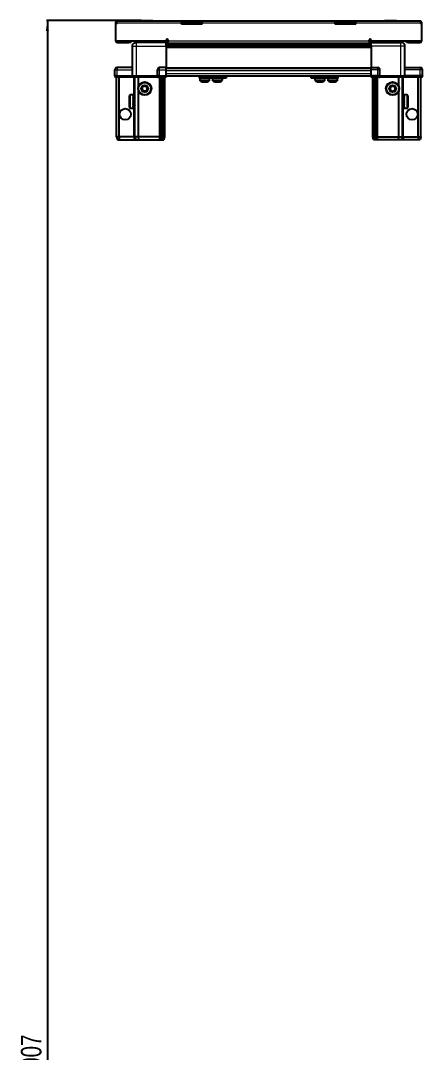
# Model space of a CAD drawing. Header units: millimetres. Extents: x 1770 to 5023, y -1476 to 1955.
# Drawn here: x 1858 to 2250, y -469 to 538 of the extents above; entities that cross this region are included whole.
import ezdxf

# ---------------------------------------------------------------- set-up
doc = ezdxf.new("R2010")
doc.units = ezdxf.units.MM
doc.layers.add('FORMAT', color=7, linetype='Continuous')
doc.styles.add('SLDTEXTSTYLE0', font='TXT', dxfattribs={"width": 0.75})
doc.dimstyles.new('SLDDIMSTYLE0', dxfattribs={"dimtxt": 20, "dimasz": 10, "dimexe": 0, "dimexo": 0.0625, "dimgap": 5, "dimtad": 2, "dimdec": 1, "dimrnd": 1e-09, "dimzin": 12, "dimdsep": 46, "dimtxsty": 'SLDTEXTSTYLE0', "dimsah": 1, "dimcen": 0.09, "dimadec": 0, "dimazin": 3, "dimtfac": 1, "dimtofl": 0, "dimtmove": 0, "dimatfit": 3, "dimfxl": 0, "dimfrac": 2, "dimtolj": 1, "dimtzin": 12, "dimarcsym": 0})

# ---------------------------------------------------------------- blocks, each defined once
blk = doc.blocks.new('_D_9')
at = {"layer": 'FORMAT'}
for p, q in [((1975.8, 537.8), (1883.4, 537.8)), ((1884.4, 537.8), (1884.4, -1469.2)), ((1953, -1469.2), (1883.4, -1469.2))]:
    blk.add_line(p, q, dxfattribs=at)
for points in [[(1884.4, 537.8), (1882.9, 527.8), (1885.9, 527.8)], [(1884.4, -1469.2), (1885.9, -1459.2), (1882.9, -1459.2)]]:
    blk.add_solid(points, dxfattribs=at)
at = {"layer": 'FORMAT', "insert": (1858.6, -495.3), "char_height": 20, "attachment_point": 1, "rotation": 90, "style": 'SLDTEXTSTYLE0'}
blk.add_mtext('2007', dxfattribs=at)

msp = doc.modelspace()

# ---------------------------------------------------------------- linework, layer by layer
at = {"color": 7, "linetype": 'Continuous', "lineweight": 25}
for p, q in [((1951.9, 535.38), (1950.9, 535.38)), ((1950.9, 535.38), (1950.9, 534.48)), ((1951.9, 534.48), (1950.9, 534.48)), ((1950.9, 534.48), (1950.9, 517.98)), ((1951.9, 535.38), (1951.9, 534.48)), ((1952.5, 537.48), (2015.4, 537.48)), ((1975.76, 537.78), (1975.76, 537.48)), ((1975.76, 537.78), (1987.33, 537.78)), ((1987.33, 537.48), (1987.33, 537.78)), ((2015.4, 535.38), (2015.4, 537.48)), ((2015.4, 537.48), (2025.4, 537.48)), ((2025.4, 535.98), (2015.4, 535.98)), ((2015.4, 534.48), (2015.4, 535.38)), ((2035.4, 534.48), (2015.4, 534.48)), ((2025.4, 537.48), (2035.4, 537.48)), ((2035.4, 535.98), (2025.4, 535.98)), ((2035.4, 537.48), (2165.4, 537.48)), ((2035.4, 537.48), (2035.4, 535.38)), ((2035.4, 534.48), (2035.4, 535.38)), ((2165.4, 535.38), (2165.4, 537.48)), ((2165.4, 537.48), (2175.4, 537.48)), ((2175.4, 535.98), (2165.4, 535.98)), ((2165.4, 534.48), (2165.4, 535.38)), ((2185.4, 534.48), (2165.4, 534.48)), ((2175.4, 537.48), (2185.4, 537.48)), ((2185.4, 535.98), (2175.4, 535.98)), ((2185.4, 537.48), (2185.4, 535.38)), ((2185.4, 537.48), (2248.3, 537.48)), ((2185.4, 534.48), (2185.4, 535.38)), ((2213.46, 537.78), (2213.46, 537.48)), ((2213.46, 537.78), (2223.94, 537.78)), ((2223.94, 537.78), (2225.03, 537.78)), ((2225.03, 537.48), (2225.03, 537.78)), ((2248.9, 535.38), (2249.9, 535.38)), ((2248.9, 535.38), (2248.9, 534.48)), ((2249.9, 534.48), (2248.9, 534.48)), ((2249.9, 534.48), (2249.9, 535.38)), ((2249.9, 517.98), (2249.9, 534.48)), ((1950.9, 517.98), (2000.4, 517.98)), ((1953, 516.48), (1963.9, 516.48)), ((1965.9, 516.48), (1963.9, 516.48)), ((1965.9, 517.98), (1965.9, 516.48)), ((1971.15, 517.98), (1971.15, 516.48)), ((2000.4, 516.48), (1971.4, 516.48)), ((1997.65, 516.48), (1997.65, 517.98)), ((2000.4, 517.98), (2000.4, 518.83)), ((2000.4, 517.98), (2000.4, 516.48)), ((2000.4, 515.83), (2024.27, 515.83)), ((2200.4, 514.04), (2000.4, 514.04)), ((2200.4, 514), (2000.4, 514)), ((2002.4, 518.83), (2002.4, 518.08)), ((2002.4, 515.98), (2002.4, 518.08)), ((2002.4, 515.98), (2198.4, 515.98)), ((2018.9, 515.98), (2018.9, 515.83)), ((2019.06, 515.98), (2019.06, 515.83)), ((2019.26, 515.98), (2019.26, 515.83)), ((2019.82, 515.98), (2019.82, 515.83)), ((2020.23, 515.98), (2020.23, 515.83)), ((2021.12, 515.98), (2021.12, 515.83)), ((2021.7, 515.98), (2021.7, 515.83)), ((2022.84, 515.98), (2022.84, 515.83)), ((2023.54, 515.98), (2023.54, 515.83)), ((2024.27, 515.83), (2024.81, 515.83)), ((2024.81, 515.98), (2024.81, 515.83)), ((2024.81, 515.83), (2024.82, 515.83)), ((2024.82, 515.83), (2025.55, 515.83)), ((2025, 515.98), (2025, 515.83)), ((2025.5, 515.98), (2025.5, 515.83)), ((2025.55, 515.98), (2025.55, 515.83)), ((2025.55, 515.83), (2026.52, 515.83)), ((2025.55, 515.83), (2025.55, 515.83)), ((2026.52, 515.83), (2174.27, 515.83)), ((2026.84, 515.98), (2026.84, 515.83)), ((2026.85, 515.98), (2026.85, 515.83)), ((2027.55, 515.98), (2027.55, 515.83)), ((2028.73, 515.98), (2028.73, 515.83)), ((2029.34, 515.98), (2029.34, 515.83)), ((2030.29, 515.98), (2030.29, 515.83)), ((2030.74, 515.98), (2030.74, 515.83)), ((2031.37, 515.98), (2031.37, 515.83)), ((2031.62, 515.98), (2031.62, 515.83)), ((2031.87, 515.98), (2031.87, 515.83)), ((2031.89, 515.98), (2031.89, 515.83)), ((2168.9, 515.98), (2168.9, 515.83)), ((2169.01, 515.98), (2169.01, 515.83)), ((2169.19, 515.98), (2169.19, 515.83)), ((2169.7, 515.98), (2169.7, 515.83)), ((2170.09, 515.98), (2170.09, 515.83)), ((2170.94, 515.98), (2170.94, 515.83)), ((2171.51, 515.98), (2171.51, 515.83)), ((2172.62, 515.98), (2172.62, 515.83)), ((2173.31, 515.98), (2173.31, 515.83)), ((2174.18, 515.83), (2174.58, 515.83)), ((2174.58, 515.98), (2174.58, 515.83)), ((2174.58, 515.83), (2175.31, 515.83)), ((2174.58, 515.83), (2174.58, 515.83)), ((2174.84, 515.98), (2174.84, 515.83)), ((2175.31, 515.98), (2175.31, 515.83)), ((2175.31, 515.83), (2176.61, 515.83)), ((2176.52, 515.83), (2200.4, 515.83)), ((2176.61, 515.98), (2176.61, 515.83)), ((2176.7, 515.98), (2176.7, 515.83)), ((2177.33, 515.98), (2177.33, 515.83)), ((2178.52, 515.98), (2178.52, 515.83)), ((2179.15, 515.98), (2179.15, 515.83)), ((2180.13, 515.98), (2180.13, 515.83)), ((2180.61, 515.98), (2180.61, 515.83)), ((2181.28, 515.98), (2181.28, 515.83)), ((2181.55, 515.98), (2181.55, 515.83)), ((2181.84, 515.98), (2181.84, 515.83)), ((2181.9, 515.83), (2181.9, 515.98)), ((2181.9, 515.98), (2181.9, 515.83)), ((2198.4, 518.08), (2198.4, 518.83)), ((2198.4, 518.08), (2198.4, 515.98)), ((2200.4, 518.83), (2200.4, 517.98)), ((2200.4, 517.98), (2200.4, 516.48)), ((2200.4, 517.98), (2249.9, 517.98)), ((2200.4, 516.48), (2229.4, 516.48)), ((2203.15, 517.98), (2203.15, 516.48)), ((2229.65, 516.48), (2229.65, 517.98)), ((2234.9, 516.48), (2234.9, 517.98)), ((2236.9, 516.48), (2234.9, 516.48)), ((2236.9, 516.48), (2247.8, 516.48)), ((1967.4, 483.98), (1967.4, 512.98)), ((2000.4, 512.98), (2000.4, 491.98)), ((2200.4, 512.98), (2200.4, 491.98)), ((2233.4, 483.98), (2233.4, 512.98)), ((1950.4, 483.98), (1950.4, 489.98)), ((1950.4, 483.98), (1950.4, 483.65)), ((1950.4, 483.98), (1950.4, 483.98)), ((1950.4, 483.98), (1950.4, 483.65)), ((1952.4, 483.98), (1950.4, 483.98)), ((1950.4, 483.65), (1950.9, 482.78)), ((1950.4, 483.65), (1950.9, 482.78)), ((1967.4, 491.98), (1952.4, 491.98)), ((1952.4, 483.98), (1967.2, 483.98)), ((1967.2, 483.98), (1967.4, 483.98)), ((1967.4, 483.98), (1967.4, 482.78)), ((1967.4, 483.98), (1971.4, 483.98)), ((1971.4, 483.98), (1991.7, 483.98)), ((1991.7, 483.98), (1991.9, 483.98)), ((1991.9, 483.98), (1991.9, 489.98)), ((1991.9, 483.98), (1991.9, 482.78)), ((1993.9, 483.98), (1991.9, 483.98)), ((1991.9, 483.98), (1993.9, 483.98)), ((2000.4, 491.98), (1993.9, 491.98)), ((1993.9, 483.98), (2000.4, 483.98)), ((1993.9, 483.65), (2000.4, 483.65)), ((2000.4, 489.98), (2000.4, 491.98)), ((2000.4, 491.33), (2200.4, 491.33)), ((2000.4, 483.98), (2000.4, 489.98)), ((2000.4, 484.13), (2200.4, 484.13)), ((2000.4, 483.98), (2000.4, 483.65)), ((2000.4, 483.65), (2000.4, 482.78)), ((2032.85, 481.63), (2032.85, 484.13)), ((2035.85, 484.13), (2035.85, 481.63)), ((2056.05, 481.63), (2056.05, 484.13)), ((2059.05, 484.13), (2059.05, 481.63)), ((2141.75, 481.63), (2141.75, 484.13)), ((2144.75, 484.13), (2144.75, 481.63)), ((2164.95, 481.63), (2164.95, 484.13)), ((2167.95, 484.13), (2167.95, 481.63)), ((2200.4, 491.98), (2206.9, 491.98)), ((2200.4, 489.98), (2200.4, 491.98)), ((2200.4, 483.98), (2200.4, 489.98)), ((2200.4, 483.98), (2206.9, 483.98)), ((2200.4, 483.98), (2200.4, 483.65)), ((2200.4, 483.98), (2200.4, 483.98)), ((2206.9, 483.98), (2200.4, 483.98)), ((2200.4, 482.78), (2200.4, 483.65)), ((2200.4, 483.65), (2200.4, 483.65)), ((2200.4, 483.65), (2206.9, 483.65)), ((2208.9, 483.98), (2206.9, 483.98)), ((2208.9, 483.98), (2208.9, 489.98)), ((2208.9, 483.98), (2208.9, 482.78)), ((2208.9, 483.98), (2209.1, 483.98)), ((2209.1, 483.98), (2229.4, 483.98)), ((2229.4, 483.98), (2233.4, 483.98)), ((2233.4, 491.98), (2248.4, 491.98)), ((2233.4, 483.98), (2233.4, 482.78)), ((2233.4, 483.98), (2233.6, 483.98)), ((2233.6, 483.98), (2248.4, 483.98)), ((2248.4, 483.98), (2233.6, 483.98)), ((2250.4, 483.98), (2248.4, 483.98)), ((2249.9, 482.78), (2250.4, 483.65)), ((2250.4, 483.98), (2250.4, 489.98)), ((2250.4, 483.98), (2250.4, 483.65)), ((1950.9, 482.78), (1952.4, 482.78)), ((1951.9, 424.48), (1951.9, 482.78)), ((1967.2, 482.78), (1952.4, 482.78)), ((1954.4, 424.48), (1954.4, 482.78)), ((1967.4, 482.78), (1967.2, 482.78)), ((1971.4, 482.78), (1967.4, 482.78)), ((1969.9, 424.48), (1969.9, 482.78)), ((1991.7, 482.78), (1971.4, 482.78)), ((1973.4, 473.98), (1973.4, 482.78)), ((1991.9, 482.78), (1991.7, 482.78)), ((1991.9, 482.78), (1992.57, 482.78)), ((2000.4, 482.78), (1992.57, 482.78)), ((1994.9, 424.48), (1994.9, 482.78)), ((1995.9, 424.48), (1995.9, 482.78)), ((1997.4, 424.48), (1997.4, 482.78)), ((1998.9, 424.48), (1998.9, 482.78)), ((2035.85, 481.63), (2032.85, 481.63)), ((2033.2, 481.63), (2033.2, 479.72)), ((2056.05, 481.63), (2035.85, 481.63)), ((2042.7, 479.72), (2042.7, 481.63)), ((2045.65, 481.63), (2045.65, 479.72)), ((2045.7, 481.63), (2045.7, 479.72)), ((2055.2, 479.72), (2055.2, 481.63)), ((2059.05, 481.63), (2056.05, 481.63)), ((2144.75, 481.63), (2141.75, 481.63)), ((2164.95, 481.63), (2144.75, 481.63)), ((2145.6, 481.63), (2145.6, 479.72)), ((2155.1, 479.72), (2155.1, 481.63)), ((2155.15, 479.72), (2155.15, 481.63)), ((2158.1, 481.63), (2158.1, 479.72)), ((2167.95, 481.63), (2164.95, 481.63)), ((2167.6, 479.72), (2167.6, 481.63)), ((2208.22, 482.78), (2200.4, 482.78)), ((2201.9, 424.48), (2201.9, 482.78)), ((2203.4, 424.48), (2203.4, 482.78)), ((2204.9, 424.48), (2204.9, 482.78)), ((2205.9, 424.48), (2205.9, 482.78)), ((2208.22, 482.78), (2208.9, 482.78)), ((2209.1, 482.78), (2208.9, 482.78)), ((2229.4, 482.78), (2209.1, 482.78)), ((2227.4, 473.98), (2227.4, 482.78)), ((2233.4, 482.78), (2229.4, 482.78)), ((2230.9, 424.48), (2230.9, 482.78)), ((2233.6, 482.78), (2233.4, 482.78)), ((2248.4, 482.78), (2233.6, 482.78)), ((2246.4, 424.48), (2246.4, 482.78)), ((2248.4, 482.78), (2249.9, 482.78)), ((2248.9, 424.48), (2248.9, 482.78)), ((1964.7, 453.28), (1964.7, 464.68)), ((1968.4, 465.48), (1965.5, 465.48)), ((1967.9, 465.39), (1968.4, 465.39)), ((1967.9, 465.39), (1967.9, 465.22)), ((1967.9, 465.22), (1968.4, 465.22)), ((1967.9, 464.73), (1968.4, 464.73)), ((1967.9, 464.73), (1967.9, 464.35)), ((1967.9, 464.35), (1968.4, 464.35)), ((1967.9, 463.52), (1968.4, 463.52)), ((1967.9, 463.52), (1967.9, 462.96)), ((1968.4, 465.39), (1968.4, 465.48)), ((1968.4, 465.22), (1968.4, 465.39)), ((1968.4, 464.73), (1968.4, 465.22)), ((1968.4, 464.35), (1968.4, 464.73)), ((1968.4, 463.52), (1968.4, 464.35)), ((1968.4, 462.96), (1968.4, 463.52)), ((1968.5, 463.38), (1968.4, 463.38)), ((1968.5, 461.87), (1968.5, 463.38)), ((1973.4, 424.48), (1973.4, 468.98)), ((2227.4, 424.48), (2227.4, 468.98)), ((2232.4, 463.38), (2232.3, 463.38)), ((2232.3, 463.38), (2232.3, 454.58)), ((2235.3, 465.48), (2232.4, 465.48)), ((2232.4, 465.48), (2232.4, 465.47)), ((2232.9, 465.47), (2232.4, 465.47)), ((2232.4, 465.47), (2232.4, 465.39)), ((2232.4, 465.39), (2232.4, 465.05)), ((2232.9, 465.39), (2232.4, 465.39)), ((2232.9, 465.05), (2232.4, 465.05)), ((2232.4, 465.05), (2232.4, 464.74)), ((2232.4, 464.74), (2232.4, 464.03)), ((2232.9, 464.74), (2232.4, 464.74)), ((2232.9, 464.03), (2232.4, 464.03)), ((2232.4, 464.03), (2232.4, 463.53)), ((2232.4, 463.53), (2232.4, 462.51)), ((2232.9, 463.53), (2232.4, 463.53)), ((2232.9, 465.39), (2232.9, 465.47)), ((2232.9, 464.74), (2232.9, 465.05)), ((2232.9, 463.53), (2232.9, 464.03)), ((2236.1, 464.68), (2236.1, 463.2)), ((2236.1, 463.2), (2236.1, 453.28)), ((1967.9, 462.96), (1968.4, 462.96)), ((1967.9, 461.86), (1968.4, 461.86)), ((1967.9, 461.86), (1967.9, 461.18)), ((1967.9, 461.18), (1968.4, 461.18)), ((1967.9, 459.91), (1968.4, 459.91)), ((1967.9, 459.91), (1967.9, 459.18)), ((1967.9, 459.61), (1968.4, 459.61)), ((1967.9, 459.18), (1968.4, 459.18)), ((1967.9, 457.88), (1968.4, 457.88)), ((1967.9, 457.88), (1967.9, 457.16)), ((1967.9, 457.75), (1968.4, 457.75)), ((1967.9, 457.16), (1968.4, 457.16)), ((1967.9, 455.96), (1968.4, 455.96)), ((1967.9, 455.96), (1967.9, 455.32)), ((1967.9, 455.32), (1968.4, 455.32)), ((1967.9, 454.33), (1968.4, 454.33)), ((1967.9, 454.33), (1967.9, 453.84)), ((1967.9, 453.84), (1968.4, 453.84)), ((1967.9, 453.15), (1968.4, 453.15)), ((1967.9, 453.15), (1967.9, 452.86)), ((1968.4, 461.86), (1968.4, 462.96)), ((1968.4, 461.18), (1968.4, 461.86)), ((1968.4, 459.91), (1968.4, 461.18)), ((1968.4, 459.61), (1968.4, 459.91)), ((1968.4, 457.88), (1968.4, 459.18)), ((1968.4, 457.16), (1968.4, 457.75)), ((1968.4, 455.96), (1968.4, 457.16)), ((1968.4, 455.32), (1968.4, 455.96)), ((1968.4, 454.33), (1968.4, 455.32)), ((1968.4, 454.58), (1968.5, 454.58)), ((1968.4, 453.84), (1968.4, 454.33)), ((1968.4, 453.15), (1968.4, 453.84)), ((1968.4, 452.86), (1968.4, 453.15)), ((1968.5, 454.58), (1968.5, 461.87)), ((1969.38, 462.29), (1968.9, 462.98)), ((1968.9, 454.98), (1968.9, 462.98)), ((1968.9, 454.98), (1969.38, 455.67)), ((1969.86, 462.98), (1969.38, 462.29)), ((1969.38, 455.67), (1969.38, 462.29)), ((1969.38, 455.67), (1969.86, 454.98)), ((1969.9, 462.98), (1969.86, 462.98)), ((1969.86, 454.98), (1969.86, 462.98)), ((1969.86, 454.98), (1969.9, 454.98)), ((2230.93, 462.98), (2230.9, 462.98)), ((2230.9, 454.98), (2230.93, 454.98)), ((2231.41, 462.29), (2230.93, 462.98)), ((2230.93, 462.98), (2230.93, 461.94)), ((2230.93, 461.94), (2230.93, 454.98)), ((2230.93, 454.98), (2231.41, 455.67)), ((2231.9, 462.98), (2231.41, 462.29)), ((2231.41, 462.29), (2231.41, 461.43)), ((2231.41, 461.43), (2231.41, 455.67)), ((2231.41, 455.67), (2231.9, 454.98)), ((2231.9, 462.98), (2231.9, 461.94)), ((2231.9, 461.94), (2231.9, 454.98)), ((2232.3, 454.58), (2232.4, 454.58)), ((2232.9, 462.51), (2232.4, 462.51)), ((2232.4, 462.51), (2232.4, 461.87)), ((2232.4, 461.87), (2232.4, 460.66)), ((2232.9, 461.87), (2232.4, 461.87)), ((2232.9, 460.66), (2232.4, 460.66)), ((2232.4, 460.66), (2232.4, 460.11)), ((2232.9, 460.11), (2232.4, 460.11)), ((2232.4, 459.93), (2232.4, 458.63)), ((2232.9, 459.93), (2232.4, 459.93)), ((2232.9, 458.63), (2232.4, 458.63)), ((2232.9, 458.25), (2232.4, 458.25)), ((2232.4, 458.25), (2232.4, 457.9)), ((2232.9, 457.9), (2232.4, 457.9)), ((2232.4, 457.9), (2232.4, 456.64)), ((2232.9, 456.64), (2232.4, 456.64)), ((2232.4, 456.64), (2232.4, 455.97)), ((2232.4, 455.97), (2232.4, 454.88)), ((2232.9, 455.97), (2232.4, 455.97)), ((2232.9, 454.88), (2232.4, 454.88)), ((2232.4, 454.88), (2232.4, 454.34)), ((2232.4, 454.34), (2232.4, 453.53)), ((2232.9, 454.34), (2232.4, 454.34)), ((2232.9, 453.53), (2232.4, 453.53)), ((2232.4, 453.53), (2232.4, 453.16)), ((2232.4, 453.16), (2232.4, 452.7)), ((2232.9, 453.16), (2232.4, 453.16)), ((2232.9, 461.87), (2232.9, 462.51)), ((2232.9, 459.93), (2232.9, 460.66)), ((2232.9, 457.9), (2232.9, 458.63)), ((2232.9, 455.97), (2232.9, 456.64)), ((2232.9, 454.34), (2232.9, 454.88)), ((2232.9, 453.16), (2232.9, 453.53)), ((1965.5, 452.48), (1968.4, 452.48)), ((1967.9, 452.86), (1968.4, 452.86)), ((1967.9, 452.55), (1968.4, 452.55)), ((1967.9, 452.55), (1967.9, 452.48)), ((1967.9, 452.48), (1968.4, 452.48)), ((1968.4, 452.55), (1968.4, 452.86)), ((1968.4, 452.48), (1968.4, 452.55)), ((1968.4, 452.48), (1968.4, 452.48)), ((2232.9, 452.7), (2232.4, 452.7)), ((2232.4, 452.7), (2232.4, 452.55)), ((2232.4, 452.55), (2232.4, 452.48)), ((2232.9, 452.55), (2232.4, 452.55)), ((2232.4, 452.48), (2235.3, 452.48)), ((2232.9, 452.55), (2232.9, 452.7)), ((1954.4, 424.48), (1951.9, 424.48)), ((1951.9, 424.48), (1952.7, 421.48)), ((1968.9, 424.48), (1954.4, 424.48)), ((1954.4, 424.48), (1954.55, 421.48)), ((1969.9, 424.48), (1968.9, 424.48)), ((1973.4, 424.48), (1969.9, 424.48)), ((1969.9, 424.48), (1970.7, 421.48)), ((1993.9, 424.48), (1973.4, 424.48)), ((1973.73, 421.48), (1973.4, 424.48)), ((1994.9, 424.48), (1993.9, 424.48)), ((1995.9, 424.48), (1994.9, 424.48)), ((1995.7, 421.48), (1994.9, 424.48)), ((1997.4, 424.48), (1995.9, 424.48)), ((1996.44, 421.48), (1995.9, 424.48)), ((1996.94, 421.48), (1997.4, 424.48)), ((1998.9, 424.48), (1997.4, 424.48)), ((1998.09, 421.48), (1998.9, 424.48)), ((2202.7, 421.48), (2201.9, 424.48)), ((2201.9, 424.48), (2203.4, 424.48)), ((2203.85, 421.48), (2203.4, 424.48)), ((2203.4, 424.48), (2204.9, 424.48)), ((2204.35, 421.48), (2204.9, 424.48)), ((2204.9, 424.48), (2205.9, 424.48)), ((2205.09, 421.48), (2205.9, 424.48)), ((2205.9, 424.48), (2206.9, 424.48)), ((2206.9, 424.48), (2227.4, 424.48)), ((2227.06, 421.48), (2227.4, 424.48)), ((2227.4, 424.48), (2230.9, 424.48)), ((2230.9, 424.48), (2230.09, 421.48)), ((2230.9, 424.48), (2231.9, 424.48)), ((2231.9, 424.48), (2246.4, 424.48)), ((2246.4, 424.48), (2246.24, 421.48)), ((2246.4, 424.48), (2248.9, 424.48)), ((2248.9, 424.48), (2248.09, 421.48)), ((1952.7, 421.48), (1954.55, 421.48)), ((1954.55, 421.48), (1968.9, 421.48)), ((1968.9, 421.48), (1970.7, 421.48)), ((1970.7, 421.48), (1973.73, 421.48)), ((1973.73, 421.48), (1993.9, 421.48)), ((1993.9, 421.48), (1995.7, 421.48)), ((1995.7, 421.48), (1996.44, 421.48)), ((1996.44, 421.48), (1996.94, 421.48)), ((1996.94, 421.48), (1998.09, 421.48)), ((2203.85, 421.48), (2202.7, 421.48)), ((2204.35, 421.48), (2203.85, 421.48)), ((2205.09, 421.48), (2204.35, 421.48)), ((2206.9, 421.48), (2205.09, 421.48)), ((2227.06, 421.48), (2206.9, 421.48)), ((2230.09, 421.48), (2227.06, 421.48)), ((2231.9, 421.48), (2230.09, 421.48)), ((2246.24, 421.48), (2231.9, 421.48)), ((2248.09, 421.48), (2246.24, 421.48))]:
    msp.add_line(p, q, dxfattribs=at)
at = {"color": 8, "linetype": 'Continuous', "lineweight": 18}
for p, q in [((2015.4, 535.38), (1951.9, 535.38)), ((2025.4, 535.98), (2025.4, 537.48)), ((2165.4, 535.38), (2035.4, 535.38)), ((2175.4, 537.48), (2175.4, 535.98)), ((2248.9, 535.38), (2185.4, 535.38)), ((1953, 517.98), (1953, 516.48)), ((1963.9, 516.48), (1963.9, 517.98)), ((2000.4, 516.48), (2002.4, 516.48)), ((2200.4, 515.24), (2000.4, 515.24)), ((2002.4, 518.08), (2198.4, 518.08)), ((2198.4, 516.48), (2200.4, 516.48)), ((2236.9, 517.98), (2236.9, 516.48)), ((2247.8, 517.98), (2247.8, 516.48)), ((1971.4, 512.98), (2000.4, 512.98)), ((1971.4, 483.98), (1971.4, 512.98)), ((2000.4, 512.8), (2200.4, 512.8)), ((2200.4, 511.38), (2000.4, 511.38)), ((2229.4, 512.98), (2200.4, 512.98)), ((2229.4, 483.98), (2229.4, 512.98)), ((1950.4, 489.98), (1952.4, 489.98)), ((1952.4, 491.98), (1952.4, 489.98)), ((1952.4, 489.98), (1967.4, 489.98)), ((1952.4, 483.98), (1952.4, 489.98)), ((1952.4, 483.98), (1952.4, 482.78)), ((1967.2, 482.78), (1967.2, 483.98)), ((1971.4, 483.98), (1971.4, 482.78)), ((1991.7, 482.78), (1991.7, 483.98)), ((1991.9, 489.98), (1993.9, 489.98)), ((1993.9, 489.98), (1993.9, 491.98)), ((1993.9, 489.98), (2000.4, 489.98)), ((1993.9, 483.98), (1993.9, 489.98)), ((1993.9, 483.98), (1993.9, 483.65)), ((2000.4, 491.98), (2200.4, 491.98)), ((2000.4, 489.33), (2200.4, 489.33)), ((2000.4, 486.13), (2200.4, 486.13)), ((2206.9, 489.98), (2200.4, 489.98)), ((2200.4, 483.98), (2200.4, 483.65)), ((2206.9, 489.98), (2206.9, 491.98)), ((2206.9, 483.98), (2206.9, 489.98)), ((2208.9, 489.98), (2206.9, 489.98)), ((2206.9, 483.98), (2206.9, 483.65)), ((2209.1, 483.98), (2209.1, 482.78)), ((2229.4, 483.98), (2229.4, 482.78)), ((2248.4, 489.98), (2233.4, 489.98)), ((2233.6, 483.98), (2233.6, 482.78)), ((2248.4, 491.98), (2248.4, 489.98)), ((2248.4, 483.98), (2248.4, 489.98)), ((2250.4, 489.98), (2248.4, 489.98)), ((2248.4, 483.98), (2248.4, 482.78)), ((1968.9, 462.98), (1968.9, 482.78)), ((1993.9, 424.48), (1993.9, 482.78)), ((2042.7, 479.72), (2033.2, 479.72)), ((2042.5, 479.35), (2033.39, 479.35)), ((2045.7, 479.72), (2045.65, 479.72)), ((2055.2, 479.72), (2045.7, 479.72)), ((2045.89, 479.35), (2045.84, 479.35)), ((2055, 479.35), (2045.89, 479.35)), ((2147.81, 479.72), (2145.6, 479.72)), ((2147.91, 479.35), (2145.79, 479.35)), ((2155.1, 479.72), (2147.81, 479.72)), ((2154.9, 479.35), (2147.91, 479.35)), ((2154.95, 479.35), (2154.9, 479.35)), ((2155.15, 479.72), (2155.1, 479.72)), ((2165.6, 479.72), (2158.1, 479.72)), ((2165.49, 479.35), (2158.29, 479.35)), ((2167.4, 479.35), (2165.49, 479.35)), ((2167.6, 479.72), (2165.6, 479.72)), ((2206.9, 424.48), (2206.9, 482.78)), ((2231.9, 462.98), (2231.9, 482.78)), ((1965.5, 452.48), (1965.5, 465.48)), ((2235.3, 465.48), (2235.3, 463.79)), ((2235.3, 463.79), (2235.3, 452.48)), ((1968.9, 424.48), (1968.9, 454.98)), ((2231.9, 424.48), (2231.9, 454.98)), ((1968.9, 424.48), (1968.9, 421.48)), ((1993.9, 421.48), (1993.9, 424.48)), ((2206.9, 421.48), (2206.9, 424.48)), ((2231.9, 424.48), (2231.9, 421.48))]:
    msp.add_line(p, q, dxfattribs=at)
at = {"color": 7, "linetype": 'Continuous', "lineweight": 25}
for centre, radius in [((1979.4, 471.48), 6.5), ((1979.4, 471.48), 3.46), ((2221.4, 471.48), 6.5), ((2221.4, 471.48), 3.46), ((1960.4, 446.48), 5.5), ((2240.4, 446.48), 5.5)]:
    msp.add_circle(centre, radius, dxfattribs=at)
at = {"color": 8, "linetype": 'Continuous', "lineweight": 18}
for centre in [(1979.4, 471.48), (2221.4, 471.48)]:
    msp.add_circle(centre, 5.7, dxfattribs=at)
at = {"color": 7, "linetype": 'Continuous', "lineweight": 25}
for centre, radius, start, end in [((1953, 518.58), 2.1, 196.60155, 270), ((2001.4, 518.83), 1, 0, 180), ((2199.4, 518.83), 1, 0, 180), ((2247.8, 518.58), 2.1, 270, 343.39845), ((1952.4, 489.98), 2, 90, 180), ((1993.9, 489.98), 2, 90, 180), ((2206.9, 489.98), 2, 0, 90), ((2248.4, 489.98), 2, 0, 90), ((1979.4, 471.48), 2.5, 134.92207, 194.92207), ((1979.4, 471.48), 2.5, 74.92207, 134.92207), ((1979.4, 471.48), 2.5, 14.92207, 74.92207), ((2033.65, 479.72), 0.45, 180, 235.28209), ((2037.95, 485.93), 8, 235.28209, 258.9392), ((2037.95, 485.93), 8, 281.00757, 304.71791), ((2042.25, 479.72), 0.45, 304.71791, 0), ((2046.1, 479.72), 0.45, 180, 235.28209), ((2046.15, 479.72), 0.45, 180, 235.28209), ((2050.4, 485.93), 8, 235.28209, 256.54113), ((2050.45, 485.93), 8, 235.28209, 259.06255), ((2050.45, 485.93), 8, 280.87532, 304.71791), ((2054.75, 479.72), 0.45, 304.71791, 0), ((2146.05, 479.72), 0.45, 180, 235.28209), ((2150.35, 485.93), 8, 235.28209, 259.05401), ((2150.35, 485.93), 8, 280.84597, 304.71791), ((2150.4, 485.93), 8, 280.92113, 304.71791), ((2154.65, 479.72), 0.45, 304.71791, 0), ((2154.7, 479.72), 0.45, 304.71791, 0), ((2158.55, 479.72), 0.45, 180, 235.28209), ((2162.85, 485.93), 8, 235.28209, 258.92302), ((2162.85, 485.93), 8, 280.93918, 304.71791), ((2167.15, 479.72), 0.45, 304.71791, 0), ((2221.4, 471.48), 2.5, 118.29497, 178.29497), ((2221.4, 471.48), 2.5, 58.29497, 118.29497), ((2221.4, 471.48), 2.5, 358.29497, 58.29497), ((1965.5, 464.68), 0.8, 90, 180), ((1968.9, 463.38), 0.4, 180, 270), ((1979.4, 471.48), 2.5, 194.92207, 254.92207), ((1979.4, 471.48), 2.5, 254.92207, 314.92207), ((1979.4, 471.48), 2.5, 314.92207, 14.92207), ((2221.4, 471.48), 2.5, 178.29497, 238.29497), ((2221.4, 471.48), 2.5, 238.29497, 298.29497), ((2221.4, 471.48), 2.5, 298.29497, 358.29497), ((2231.9, 463.38), 0.4, 270, 360), ((2235.3, 464.68), 0.8, 360, 90), ((1965.5, 453.28), 0.8, 180, 270), ((1968.9, 454.58), 0.4, 90, 180), ((2231.9, 454.58), 0.4, 0, 90), ((2235.3, 453.28), 0.8, 270, 0)]:
    msp.add_arc(centre, radius, start, end, dxfattribs=at)
for centre, start_param, end_param in [((1993.9, 480.18), 0, 0.7227342), ((2206.9, 480.18), 5.5604511, 6.2831853)]:
    msp.add_ellipse(centre, major_axis=(0, 3.46), ratio=0.5773503, start_param=start_param, end_param=end_param, dxfattribs=at)
for points, knots in [([(1952.49, 537.39), (1952.41, 537.38), (1952.09, 537.33), (1951.61, 537), (1951.14, 536.45), (1950.92, 535.87), (1950.9, 535.51), (1950.9, 535.38)], [0, 0, 0, 0, 0.0862, 0.3453145, 0.6044258, 0.863537, 1, 1, 1, 1]), ([(1951.9, 535.38), (1951.94, 535.63), (1952.03, 536.13), (1952.16, 536.77), (1952.3, 537.23), (1952.41, 537.45), (1952.47, 537.47), (1952.5, 537.48)], [0, 0, 0, 0, 0.23025534, 0.4485219, 0.6667858, 0.88504963, 1, 1, 1, 1]), ([(2248.3, 537.48), (2248.34, 537.45), (2248.43, 537.4), (2248.56, 537.01), (2248.7, 536.45), (2248.81, 535.87), (2248.87, 535.51), (2248.9, 535.38)], [0, 0, 0, 0, 0.2302553, 0.4485219, 0.6667858, 0.8850496, 1, 1, 1, 1]), ([(2249.9, 535.38), (2249.87, 535.63), (2249.82, 536.13), (2249.42, 536.76), (2248.94, 537.2), (2248.57, 537.31), (2248.42, 537.35)], [0, 0, 0, 0, 0.2867112, 0.5584942, 0.8302739, 1, 1, 1, 1]), ([(1967.4, 512.98), (1967.44, 513.42), (1967.51, 514.1), (1967.95, 514.91), (1968.4, 515.47), (1968.96, 515.93), (1969.78, 516.36), (1970.46, 516.43), (1970.9, 516.48)], [0, 0, 0, 0, 0.2394568, 0.3683607, 0.5, 0.6316393, 0.7605432, 1, 1, 1, 1]), ([(1971.4, 516.48), (1971.33, 516.48), (1971.2, 516.48), (1971.03, 516.48), (1970.92, 516.48), (1970.9, 516.48), (1970.9, 516.48)], [0, 0, 0, 0, 0.2493943, 0.50033348, 0.75016674, 1, 1, 1, 1]), ([(2000.4, 512.98), (2000.4, 513.37), (2000.4, 514.16), (2000.4, 515.21), (2000.4, 516), (2000.4, 516.42), (2000.4, 516.46), (2000.4, 516.48)], [0, 0, 0, 0, 0.2146939, 0.4293877, 0.6440816, 0.8587754, 1, 1, 1, 1]), ([(2200.4, 512.98), (2200.4, 513.37), (2200.4, 514.16), (2200.4, 515.21), (2200.4, 516), (2200.4, 516.42), (2200.4, 516.46), (2200.4, 516.48)], [0, 0, 0, 0, 0.2146939, 0.4293877, 0.6440816, 0.8587754, 1, 1, 1, 1]), ([(2229.4, 516.48), (2229.46, 516.48), (2229.59, 516.48), (2229.76, 516.48), (2229.87, 516.48), (2229.89, 516.48), (2229.9, 516.48)], [0, 0, 0, 0, 0.2493943, 0.5003335, 0.7501667, 1, 1, 1, 1]), ([(2233.4, 512.98), (2233.35, 513.42), (2233.28, 514.1), (2232.84, 514.91), (2232.39, 515.47), (2231.83, 515.93), (2231.01, 516.36), (2230.34, 516.43), (2229.9, 516.48)], [0, 0, 0, 0, 0.2394568, 0.3683607, 0.5, 0.6316393, 0.7605432, 1, 1, 1, 1]), ([(1976.61, 472.23), (1976.97, 472.6), (1977.66, 473.28), (1978.34, 473.95), (1978.65, 474.27)], [0, 0, 0, 0, 0.5346859, 1, 1, 1, 1]), ([(1978.65, 474.27), (1979.15, 474.14), (1980.08, 473.88), (1981.01, 473.64), (1981.44, 473.52)], [0, 0, 0, 0, 0.5346859, 1, 1, 1, 1]), ([(1981.44, 473.52), (1981.47, 473.4), (1981.63, 472.82), (1981.88, 471.86), (1982.09, 471.06), (1982.18, 470.73)], [0, 0, 0, 0, 0.1331247, 0.6370994, 1, 1, 1, 1]), ([(2036.45, 478.08), (2036.45, 478.07), (2036.45, 478.07), (2036.31, 478.1), (2036.13, 478.16), (2035.98, 478.21), (2035.91, 478.24), (2035.89, 478.25), (2035.89, 478.25), (2035.91, 478.25), (2035.93, 478.25), (2036, 478.24), (2036.29, 478.17), (2036.67, 478.1), (2037.08, 478.07), (2037.36, 478.09), (2037.51, 478.16), (2037.61, 478.23), (2037.69, 478.25), (2037.71, 478.25), (2037.73, 478.25), (2037.76, 478.25), (2037.79, 478.25), (2037.9, 478.21), (2038.05, 478.15), (2038.28, 478.09), (2038.57, 478.07), (2038.92, 478.09), (2039.22, 478.14), (2039.47, 478.19), (2039.58, 478.22), (2039.66, 478.23), (2039.72, 478.25), (2039.76, 478.25), (2039.77, 478.25), (2039.78, 478.25), (2039.78, 478.25)], [0, 0, 0, 0, 0.0260981, 0.0798373, 0.1372046, 0.1783571, 0.1990393, 0.2033396, 0.2076895, 0.2107229, 0.2145438, 0.2214795, 0.2486016, 0.3557772, 0.404897, 0.4544227, 0.54605, 0.5914038, 0.5971187, 0.6013251, 0.6043817, 0.6074438, 0.6119905, 0.6242286, 0.6785193, 0.7597502, 0.8043048, 0.8490258, 0.923625, 0.9513598, 0.9687075, 0.9799959, 0.9911421, 0.9954732, 0.998845, 1, 1, 1, 1]), ([(2039.78, 478.25), (2039.78, 478.25), (2039.79, 478.25), (2039.79, 478.25), (2039.75, 478.21), (2039.61, 478.15), (2039.47, 478.09), (2039.42, 478.07), (2039.46, 478.08), (2039.48, 478.08)], [0, 0, 0, 0, 0.0151829, 0.0365363, 0.0956997, 0.3601423, 0.6752387, 0.8745348, 1, 1, 1, 1]), ([(2048.93, 478.08), (2048.94, 478.08), (2048.96, 478.07), (2048.81, 478.12), (2048.65, 478.18), (2048.54, 478.24), (2048.53, 478.25), (2048.54, 478.25), (2048.55, 478.25), (2048.58, 478.25), (2048.67, 478.23), (2049.01, 478.15), (2049.43, 478.08), (2049.86, 478.07), (2050.08, 478.1), (2050.25, 478.16), (2050.37, 478.21), (2050.45, 478.24), (2050.5, 478.25), (2050.53, 478.25), (2050.55, 478.25), (2050.58, 478.25), (2050.63, 478.24), (2050.77, 478.17), (2050.92, 478.1), (2051.23, 478.07), (2051.61, 478.09), (2052, 478.16), (2052.3, 478.23), (2052.4, 478.25), (2052.43, 478.25), (2052.44, 478.25), (2052.45, 478.25), (2052.44, 478.25), (2052.39, 478.21), (2052.21, 478.15), (2052.01, 478.09), (2051.97, 478.08), (2051.96, 478.08)], [0, 0, 0, 0, 0.0283629, 0.0806823, 0.1383562, 0.1672924, 0.1709175, 0.1737955, 0.1766977, 0.1800498, 0.1863992, 0.2130773, 0.319019, 0.3539804, 0.3992833, 0.4476446, 0.4823368, 0.4997721, 0.5033973, 0.5070643, 0.5096216, 0.5128427, 0.5186896, 0.5415539, 0.6319042, 0.6733129, 0.7150637, 0.7923067, 0.8305407, 0.8353583, 0.8389044, 0.8414812, 0.8440625, 0.8478955, 0.8582124, 0.9039802, 0.9724588, 1, 1, 1, 1]), ([(2148.83, 478.08), (2148.82, 478.08), (2148.78, 478.09), (2148.58, 478.15), (2148.41, 478.21), (2148.36, 478.24), (2148.34, 478.25), (2148.35, 478.25), (2148.36, 478.25), (2148.37, 478.25), (2148.42, 478.24), (2148.65, 478.19), (2148.98, 478.12), (2149.36, 478.08), (2149.64, 478.07), (2149.9, 478.11), (2150.04, 478.18), (2150.16, 478.24), (2150.22, 478.25), (2150.24, 478.25), (2150.26, 478.25), (2150.28, 478.25), (2150.33, 478.24), (2150.45, 478.2), (2150.61, 478.12), (2150.86, 478.07), (2151.21, 478.07), (2151.59, 478.12), (2151.92, 478.18), (2152.14, 478.24), (2152.23, 478.25), (2152.24, 478.25), (2152.25, 478.25), (2152.26, 478.25), (2152.24, 478.23), (2152.08, 478.15), (2151.84, 478.07), (2151.85, 478.07), (2151.85, 478.07)], [0, 0, 0, 0, 0.02451912, 0.10597395, 0.13384212, 0.14781851, 0.15355312, 0.15640274, 0.15927956, 0.16178012, 0.16647727, 0.18164832, 0.25411072, 0.30099815, 0.33557914, 0.37919172, 0.4620214, 0.4826759, 0.48645495, 0.49027069, 0.49281666, 0.49535678, 0.49978442, 0.51342704, 0.5769545, 0.64097254, 0.67901695, 0.73137106, 0.78908324, 0.81803858, 0.82166614, 0.82454604, 0.82745017, 0.83080452, 0.83715808, 0.86385392, 0.96986594, 1, 1, 1, 1]), ([(2161.31, 478.08), (2161.33, 478.08), (2161.38, 478.07), (2161.32, 478.09), (2161.2, 478.14), (2161.09, 478.19), (2161.04, 478.22), (2161.01, 478.23), (2161, 478.25), (2161, 478.25), (2161.01, 478.25), (2161.01, 478.25), (2161.01, 478.25)], [0, 0, 0, 0, 0.117513, 0.3191822, 0.6555874, 0.7806573, 0.8588867, 0.9097918, 0.9600554, 0.9795862, 0.9947917, 1, 1, 1, 1]), ([(2161.01, 478.25), (2161.02, 478.25), (2161.03, 478.25), (2161.07, 478.25), (2161.23, 478.21), (2161.51, 478.15), (2161.87, 478.09), (2162.2, 478.07), (2162.53, 478.09), (2162.73, 478.15), (2162.9, 478.21), (2162.97, 478.24), (2163.02, 478.25), (2163.05, 478.25), (2163.07, 478.25), (2163.09, 478.25), (2163.13, 478.24), (2163.24, 478.19), (2163.35, 478.12), (2163.55, 478.08), (2163.79, 478.07), (2164.18, 478.11), (2164.54, 478.18), (2164.8, 478.24), (2164.87, 478.25), (2164.88, 478.25), (2164.9, 478.25), (2164.9, 478.25), (2164.89, 478.24), (2164.79, 478.2), (2164.57, 478.13), (2164.36, 478.07), (2164.35, 478.08), (2164.35, 478.08)], [0, 0, 0, 0, 0.00335057, 0.00806284, 0.02111903, 0.07947625, 0.14901178, 0.19299249, 0.23733261, 0.33388781, 0.36692228, 0.38348967, 0.39028738, 0.39366527, 0.39707541, 0.40003952, 0.40560744, 0.42359096, 0.50948669, 0.56506626, 0.606058, 0.65775563, 0.75594056, 0.78042406, 0.78490369, 0.7894268, 0.79244476, 0.79545578, 0.80070423, 0.81687596, 0.89218036, 0.96806628, 1, 1, 1, 1]), ([(2218.94, 473), (2219.39, 473.24), (2220.24, 473.7), (2221.09, 474.15), (2221.48, 474.37)], [0, 0, 0, 0, 0.5346859, 1, 1, 1, 1]), ([(2221.48, 474.37), (2221.59, 474.3), (2222.1, 473.99), (2222.94, 473.46), (2223.64, 473.03), (2223.94, 472.85)], [0, 0, 0, 0, 0.1331247, 0.6370994, 1, 1, 1, 1]), ([(1977.35, 469.44), (1977.26, 469.78), (1977.05, 470.57), (1976.79, 471.53), (1976.64, 472.11), (1976.61, 472.23)], [0, 0, 0, 0, 0.3629006, 0.8668753, 1, 1, 1, 1]), ([(1980.14, 468.69), (1979.64, 468.83), (1978.71, 469.08), (1977.78, 469.33), (1977.35, 469.44)], [0, 0, 0, 0, 0.53468586, 1, 1, 1, 1]), ([(1982.18, 470.73), (1981.82, 470.37), (1981.13, 469.68), (1980.46, 469.01), (1980.14, 468.69)], [0, 0, 0, 0, 0.5346859, 1, 1, 1, 1]), ([(2218.85, 470.11), (2218.87, 470.63), (2218.9, 471.59), (2218.93, 472.55), (2218.94, 473)], [0, 0, 0, 0, 0.5346859, 1, 1, 1, 1]), ([(2221.31, 468.6), (2221.02, 468.78), (2220.32, 469.21), (2219.47, 469.73), (2218.96, 470.05), (2218.85, 470.11)], [0, 0, 0, 0, 0.3629006, 0.8668753, 1, 1, 1, 1]), ([(2223.85, 469.96), (2223.4, 469.72), (2222.55, 469.26), (2221.7, 468.81), (2221.31, 468.6)], [0, 0, 0, 0, 0.53468586, 1, 1, 1, 1]), ([(2223.94, 472.85), (2223.92, 472.33), (2223.89, 471.37), (2223.86, 470.41), (2223.85, 469.96)], [0, 0, 0, 0, 0.5346859, 1, 1, 1, 1])]:
    msp.add_open_spline(points, degree=3, knots=knots, dxfattribs=at)
at = {"color": 8, "linetype": 'Continuous', "lineweight": 18}
for points in [[(1971.4, 512.98), (1971.4, 513.42), (1971.4, 514.1), (1971.4, 514.91), (1971.4, 515.47), (1971.4, 515.93), (1971.4, 516.36), (1971.4, 516.43), (1971.4, 516.48)], [(2229.4, 512.98), (2229.4, 513.42), (2229.4, 514.1), (2229.4, 514.91), (2229.4, 515.47), (2229.4, 515.93), (2229.4, 516.36), (2229.4, 516.43), (2229.4, 516.48)]]:
    msp.add_open_spline(points, degree=3, knots=[0, 0, 0, 0, 0.23945684, 0.36836066, 0.5, 0.63163934, 0.76054316, 1, 1, 1, 1], dxfattribs=at)
for points in [[(1967.4, 512.98), (1967.46, 512.98), (1967.58, 512.98), (1968.5, 512.98), (1969.82, 512.98), (1970.87, 512.98), (1971.4, 512.98)], [(2233.4, 512.98), (2233.34, 512.98), (2233.22, 512.98), (2232.29, 512.98), (2230.97, 512.98), (2229.92, 512.98), (2229.4, 512.98)]]:
    msp.add_open_spline(points, degree=3, dxfattribs=at)

# ---------------------------------------------------------------- dimensions: what is measured, and where the dimension line sits
at = {"layer": 'FORMAT'}
dim = msp.add_linear_dim(base=(1884.4, -1469.22), p1=(1975.76, 537.78), p2=(1953, -1469.22), angle=90, dimstyle='SLDDIMSTYLE0', dxfattribs=at)
dim.commit()
dim.dimension.update_dxf_attribs({"geometry": '_D_9', "text_midpoint": (1884.4, -465.72), "dimtype": 160})

doc.saveas('drawing.dxf')
